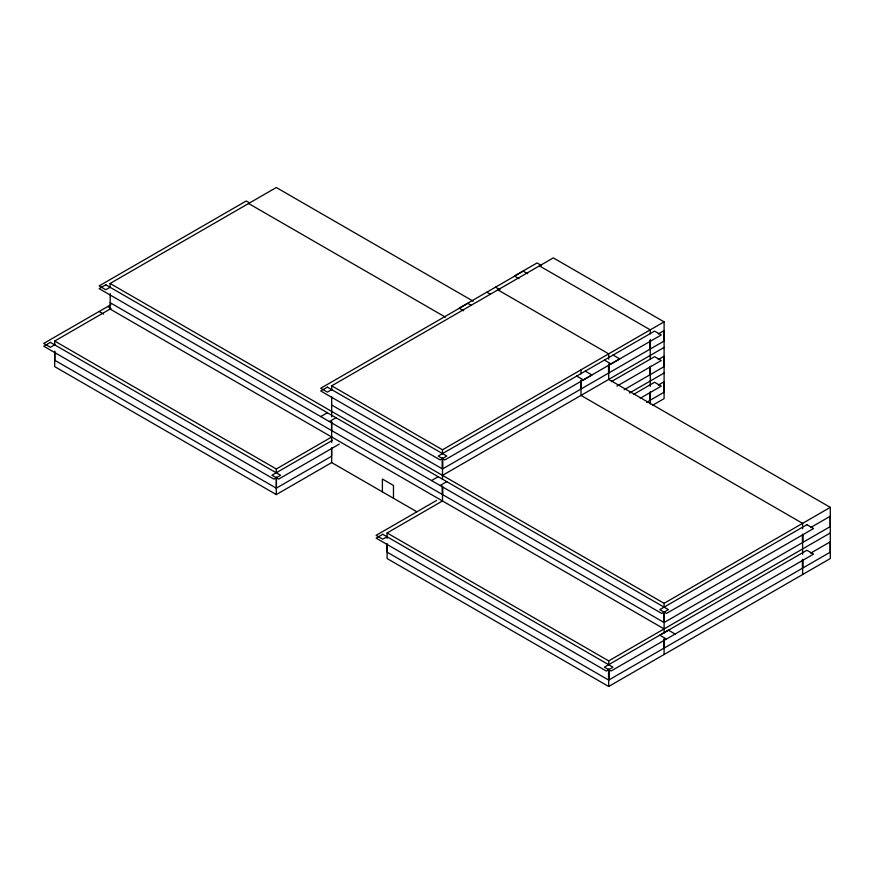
<?xml version="1.0" encoding="UTF-8"?>
<svg xmlns="http://www.w3.org/2000/svg" width="874" height="874" viewBox="0 0 874 874"><rect width="100%" height="100%" fill="white"/><g stroke="black" fill="none" stroke-linecap="round" stroke-linejoin="round"><path stroke-width="1.31" d="M110.091 287.513L110.091 283.471L276.293 187.517L473.14 301.169M110.506 287.043L105.798 289.764L99.133 285.918L246.239 200.987L249.571 202.91M110.9 304.709L43.7 343.438L50.386 347.295L55.04 344.607M54.691 345.088L54.691 341.046L110.091 309.057L110.233 293.609M331.694 389.859L331.694 385.827L553.297 257.885L664.098 321.851L664.098 398.62L652.561 405.285M332.109 389.4L327.4 392.109L320.736 388.264L467.841 303.344L471.162 305.266M320.725 416.57L327.389 412.725M329.334 421.552L335.998 417.706M54.691 341.046L276.293 468.988L331.694 437M332.524 440.288L271.978 475.238L278.664 479.094L339.199 444.145M54.691 351.818L54.691 366.632L276.293 494.575L331.694 462.586L416.822 511.738M331.694 385.827L442.495 449.793L664.098 321.851M658.308 333.944L663.956 330.678L663.956 341.122L650.387 348.955L650.387 339.822M581.144 388.941L608.555 373.111L608.555 365.354M431.548 480.558L438.202 476.723M442.495 475.38L664.098 347.437M611.385 381.61L654.571 356.679L661.268 360.536L616.902 386.155M440.135 485.518L446.8 481.661M658.308 359.531L663.956 356.264L663.956 366.709L650.387 374.553L650.387 366.709M624.167 389.684L650.103 374.706L650.103 366.982M436.639 500.398L376.104 535.347L382.779 539.203L387.444 536.516M387.095 538.34L387.095 532.954L442.495 500.966L442.495 486.152M629.477 393.016L664.098 373.034M633.563 394.392L654.571 382.266L661.268 386.133L640.249 398.26M658.308 385.117L663.956 381.851L663.956 392.306L650.387 400.139L650.387 392.306M646.574 402.346L650.103 400.303L650.103 392.568M110.091 283.471L664.098 603.322L830.3 507.368L830.3 558.541L608.697 686.483L387.095 558.541L387.095 543.726M810.733 527.514L830.158 516.294M387.095 532.954L608.697 660.897L830.3 532.954M810.733 553.1L830.158 541.891L830.158 552.226L802.736 568.056L802.736 560.3M541.574 265.565L537.051 262.954L514.425 276.009L518.948 278.62M539.444 265.882L650.245 329.848L650.245 333.89M527.699 273.759L523.22 271.169L459.145 308.172L463.624 310.751M495.514 287.164L499.994 289.753M613.035 355.019L619.753 358.897L583.373 379.895L576.665 376.017M497.896 289.873L608.697 353.839L608.697 359.225M486.84 292.178L490.205 294.112M604.382 360.066L611.068 363.934L661.268 334.95L654.571 331.093L438.202 456.086L444.855 459.932L591.96 375.001L585.296 371.155M830.3 507.368L608.697 379.425L608.697 364.611M248.598 203.511L445.445 317.153M331.836 405.099L442.353 468.901L442.353 458.642M110.233 302.743L331.552 430.521L331.552 421.552M331.836 430.685L442.353 494.487L442.353 486.796M107.731 306.468L111.074 308.402M675.099 634.032L668.413 630.176L604.382 667.146L611.068 671.003L813.563 554.116L806.899 550.27L659.794 635.201L666.458 639.047M110.091 309.057L664.098 628.909M99.133 311.505L103.58 314.072M276.151 488.096L54.833 360.317L54.833 351.151M830.158 516.228L830.158 526.64L802.736 542.47L802.736 534.713M802.605 528.748L802.605 523.362L581.002 395.419L581.002 380.605M802.605 534.134L802.605 554.334M802.605 559.721L802.605 574.535M802.463 534.943L802.463 542.634L664.24 622.43L664.24 612.171M802.463 559.251L802.463 568.22L664.24 648.016L664.24 639.047M664.098 603.322L664.098 607.364M664.098 612.75L664.098 632.951M664.098 639.681L664.098 654.495M663.956 612.182L663.956 622.43L442.637 494.651L442.637 486.971M663.956 639.178L663.956 648.18L608.839 680.005L608.839 669.713M650.245 340.62L650.245 359.476M650.245 366.217L650.245 386.417M650.245 391.803L650.245 403.919M650.103 340.106L650.103 349.119L608.839 372.947L608.839 363.934M608.697 660.897L608.697 664.939M608.697 668.981L608.697 686.483M608.555 669.757L608.555 680.005L387.237 552.226L387.237 544.349M581.002 369.833L581.002 373.875M580.86 380.124L580.86 389.105L442.637 468.901L442.637 458.642M442.495 449.793L442.495 453.835M442.495 457.878L442.495 479.422M393.475 498.256L393.475 485.463L382.397 479.061L382.397 491.865M331.694 396.599L331.694 416.8M331.694 422.186L331.694 442.386M331.694 447.772L331.694 462.586M331.552 448.559L331.552 456.272L276.435 488.096L276.435 477.805M276.293 468.988L276.293 473.031M276.293 477.062L276.293 494.575M105.798 284.804L99.144 288.649L661.738 613.461L668.391 609.626L105.798 284.804M50.397 342.379L43.744 346.224L273.933 479.127L280.598 475.281L50.397 342.379M327.389 387.138L320.725 390.984L440.135 459.921L446.8 456.075L327.389 387.138M382.801 534.298L376.148 538.133L606.337 671.035L612.991 667.19L382.801 534.298M806.899 524.684L659.794 609.615L666.458 613.461L813.563 528.53L806.899 524.684"/></g></svg>
